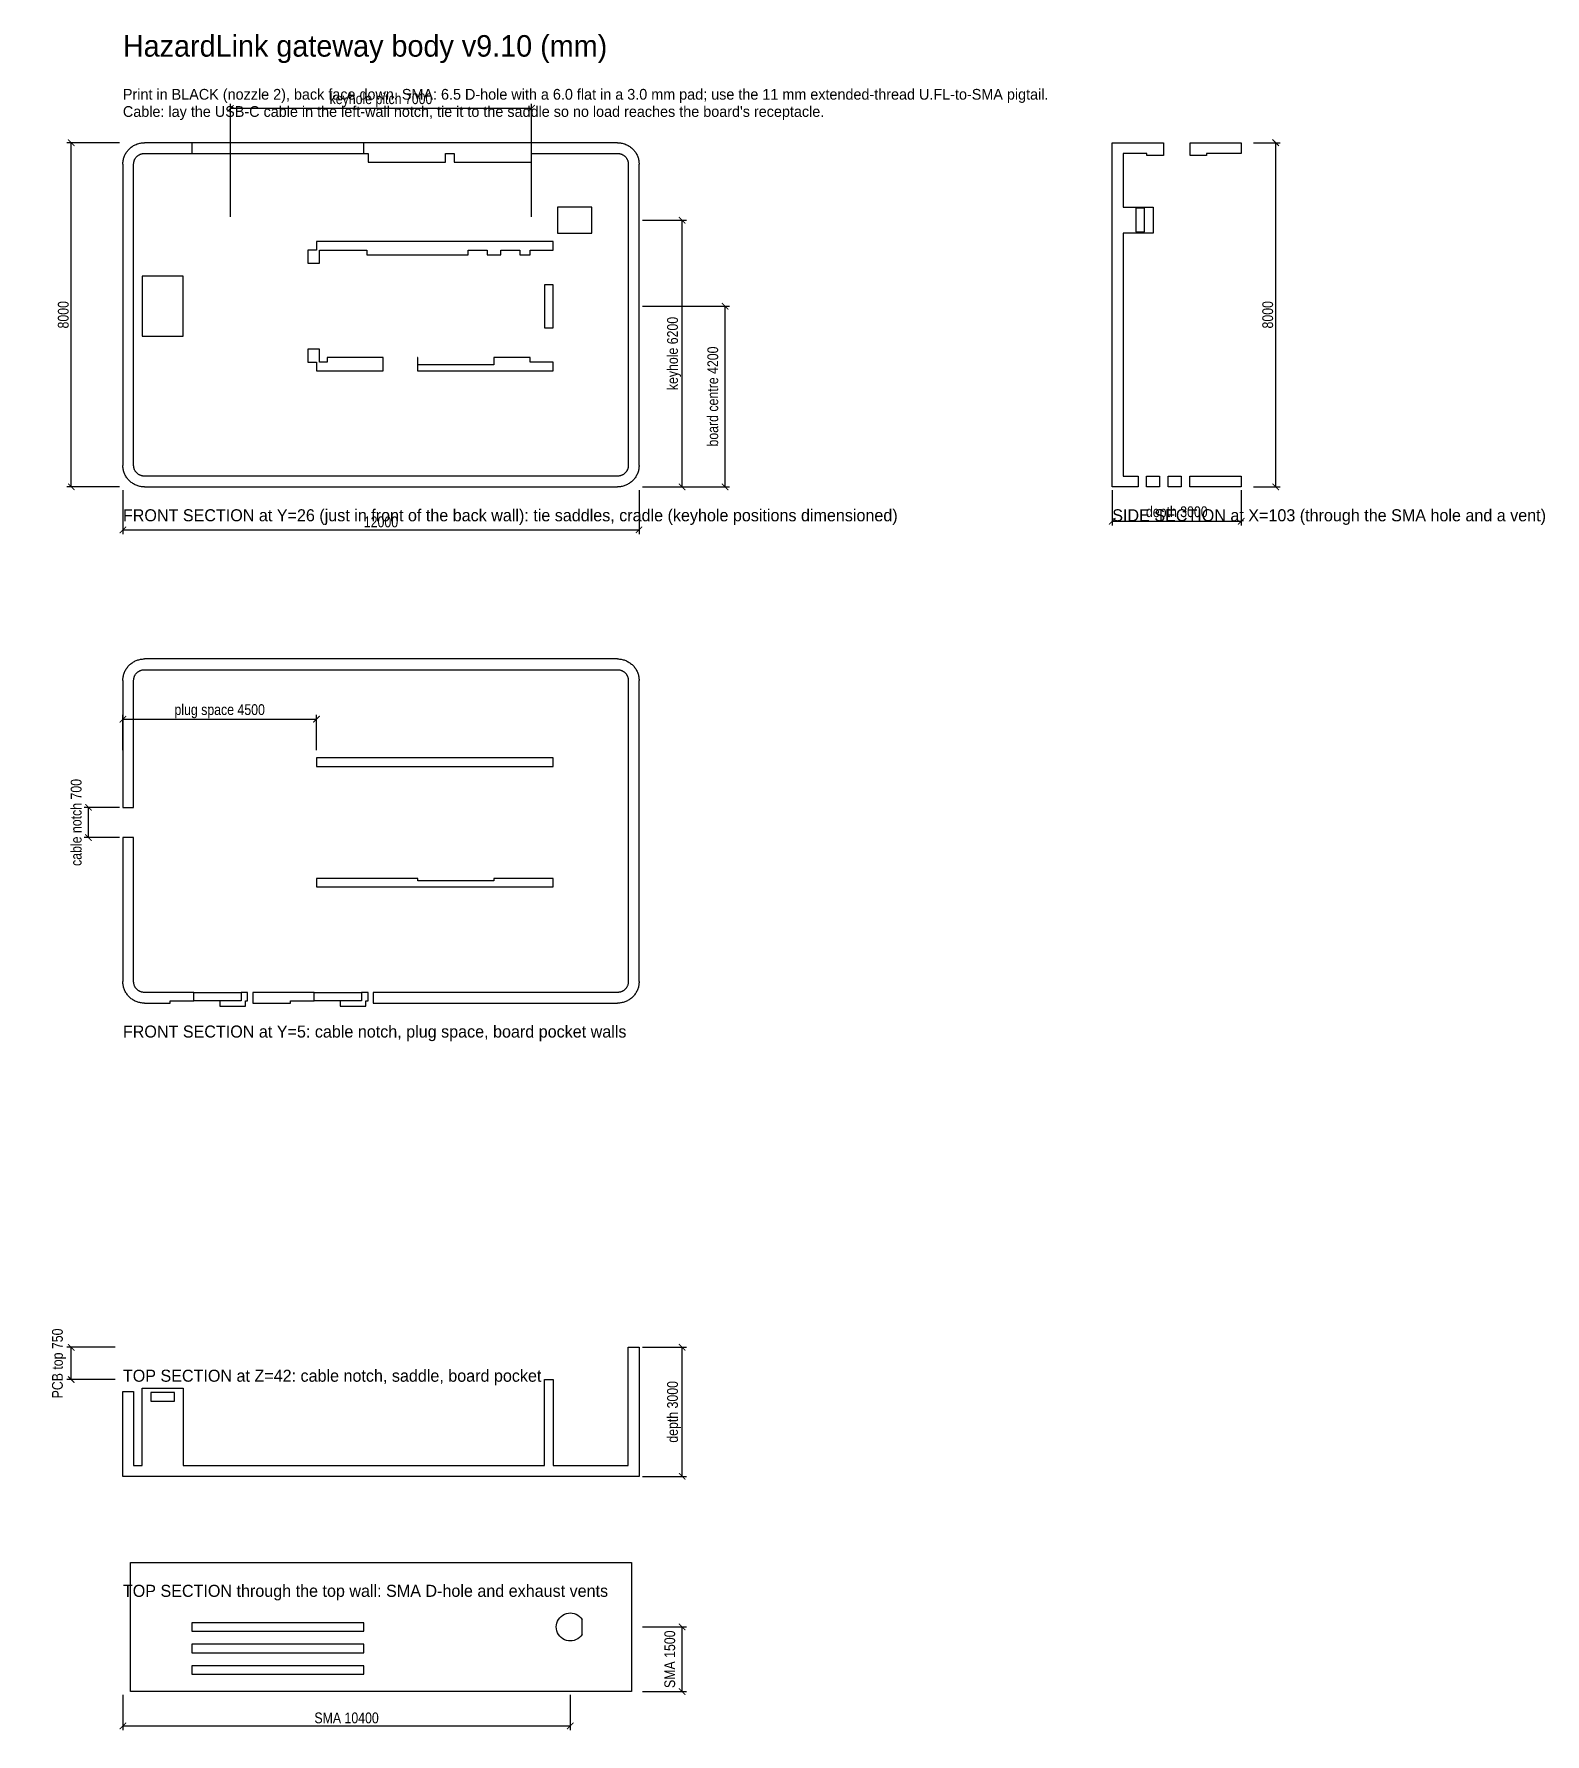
# Model space of a CAD drawing. Header units: metres. Extents: x -21 to 331, y -390 to 5.
import ezdxf

# ---------------------------------------------------------------- set-up
doc = ezdxf.new("R2010")
doc.units = ezdxf.units.M
for name, color, linetype in [('DIMS', 1, 'Continuous'), ('NOTES', 4, 'Continuous'), ('OUTLINE', 7, 'Continuous'), ('TEXT', 3, 'Continuous')]:
    doc.layers.add(name, color=color, linetype=linetype)
doc.styles.add('OpenSansCondensed-Light', font='OpenSansCondensed-Light.ttf')
doc.dimstyles.new('EZDXF', dxfattribs={"dimtxt": 0.25, "dimasz": 0.175, "dimexe": 0.375, "dimexo": 0.125, "dimgap": 0.1, "dimtad": 1, "dimlfac": 100, "dimzin": 12, "dimdsep": 46, "dimtxsty": 'OpenSansCondensed-Light', "dimblk": 'ARCHTICK', "dimcen": 2.5, "dimazin": 3, "dimtfac": 0.5, "dimtmove": 2, "dimatfit": 3})

# ---------------------------------------------------------------- blocks, each defined once
blk = doc.blocks.new('_ARCHTICK')
at = {"color": 0, "linetype": 'BYBLOCK', "const_width": 0.15}
blk.add_lwpolyline([(-0.5, -0.5), (0.5, 0.5)], dxfattribs=at)

msp = doc.modelspace()

# ---------------------------------------------------------------- linework, layer by layer
at = {"layer": 'OUTLINE'}
for p, q in [((16, -20), (5, -20)), ((5, -22.5), (16, -22.5)), ((16, -20), (16, -22.5)), ((56, -20), (16, -20)), ((16, -22.5), (56, -22.5)), ((56, -22.5), (56, -20)), ((115, -20), (56, -20)), ((56, -22.5), (57, -22.5)), ((57, -22.5), (57, -24.5)), ((75, -22.5), (77, -22.5)), ((75, -24.5), (75, -22.5)), ((77, -22.5), (77, -24.5)), ((95, -22.5), (115, -22.5)), ((95, -24.5), (95, -22.5)), ((230, -100), (230, -20)), ((230, -20), (241.9077, -20)), ((232.5, -22.5), (232.5, -35)), ((238.0718, -22.5), (232.5, -22.5)), ((238.0718, -23), (238.0718, -22.5)), ((241.9077, -23), (238.0718, -23)), ((241.9077, -20), (241.9077, -23)), ((248.0923, -20), (260, -20)), ((248.0923, -23), (248.0923, -20)), ((251.9282, -23), (248.0923, -23)), ((251.9282, -22.5), (251.9282, -23)), ((260, -22.5), (251.9282, -22.5)), ((260, -20), (260, -22.5)), ((0, -25), (0, -95)), ((2.5, -95), (2.5, -25)), ((57, -24.5), (75, -24.5)), ((77, -24.5), (95, -24.5)), ((117.5, -25), (117.5, -95)), ((120, -95), (120, -25)), ((109, -35), (101, -35)), ((101, -35), (101, -41)), ((109, -41), (109, -35)), ((232.5, -35), (239.5, -35)), ((235.5, -35.25), (235.5, -40.75)), ((237.5, -35.25), (235.5, -35.25)), ((237.5, -40.75), (237.5, -35.25)), ((239.5, -35), (239.5, -41)), ((100, -43), (45, -43)), ((45, -43), (45, -45)), ((100, -45), (100, -43)), ((101, -41), (109, -41)), ((232.5, -41), (232.5, -97.5)), ((239.5, -41), (232.5, -41)), ((235.5, -40.75), (237.5, -40.75)), ((43, -45), (43, -48)), ((45, -45), (43, -45)), ((45.7, -45), (56.71, -45)), ((45.7, -48), (45.7, -45)), ((56.71, -45), (56.71, -46.1)), ((56.71, -46.1), (80.25, -46.1)), ((80.25, -45), (84.65, -45)), ((80.25, -46.1), (80.25, -45)), ((84.65, -45), (84.65, -46.1)), ((84.65, -46.1), (87.87, -46.1)), ((87.87, -45), (92.27, -45)), ((87.87, -46.1), (87.87, -45)), ((92.27, -45), (92.27, -46.1)), ((92.27, -46.1), (94.7, -46.1)), ((94.7, -45), (100, -45)), ((94.7, -46.1), (94.7, -45)), ((14, -51), (4.5, -51)), ((4.5, -51), (4.5, -65)), ((14, -65), (14, -51)), ((43, -48), (45.7, -48)), ((100, -53), (98, -53)), ((98, -53), (98, -63)), ((100, -63), (100, -53)), ((98, -63), (100, -63)), ((4.5, -65), (14, -65)), ((43, -68), (43, -71)), ((45.7, -68), (43, -68)), ((43, -71), (45, -71)), ((45, -71), (45, -73)), ((45.7, -71), (45.7, -68)), ((47.5, -71), (45.7, -71)), ((47.5, -69.9), (47.5, -71)), ((60.5, -69.9), (47.5, -69.9)), ((60.5, -73), (60.5, -69.9)), ((68.5, -69.9), (68.5, -73)), ((68.6, -69.9), (68.5, -69.9)), ((68.6, -71.6), (68.6, -69.9)), ((86.2, -69.9), (86.2, -71.6)), ((94.7, -69.9), (86.2, -69.9)), ((94.7, -71), (94.7, -69.9)), ((100, -71), (94.7, -71)), ((100, -73), (100, -71)), ((45, -73), (60.5, -73)), ((68.5, -73), (100, -73)), ((86.2, -71.6), (68.6, -71.6)), ((115, -97.5), (5, -97.5)), ((232.5, -97.5), (236, -97.5)), ((236, -97.5), (236, -100)), ((238, -97.5), (241, -97.5)), ((238, -100), (238, -97.5)), ((241, -97.5), (241, -100)), ((243, -97.5), (246, -97.5)), ((243, -100), (243, -97.5)), ((246, -97.5), (246, -100)), ((248, -97.5), (260, -97.5)), ((248, -100), (248, -97.5)), ((260, -97.5), (260, -100)), ((5, -100), (115, -100)), ((236, -100), (230, -100)), ((241, -100), (238, -100)), ((246, -100), (243, -100)), ((260, -100), (248, -100)), ((115, -140), (5, -140)), ((0, -145), (0, -174.5)), ((2.5, -174.5), (2.5, -145)), ((5, -142.5), (115, -142.5)), ((117.5, -145), (117.5, -215)), ((120, -215), (120, -145)), ((100, -163), (45, -163)), ((45, -163), (45, -165)), ((45, -165), (100, -165)), ((100, -165), (100, -163)), ((0, -174.5), (2.5, -174.5)), ((0, -181.5), (0, -215)), ((2.5, -181.5), (0, -181.5)), ((2.5, -215), (2.5, -181.5)), ((68.6, -191), (45, -191)), ((45, -191), (45, -193)), ((45, -193), (100, -193)), ((68.6, -191.6), (68.6, -191)), ((86.2, -191.6), (68.6, -191.6)), ((86.2, -191), (86.2, -191.6)), ((100, -191), (86.2, -191)), ((100, -193), (100, -191)), ((16.5, -217.5), (5, -217.5)), ((5, -220), (11, -220)), ((11, -219.5), (16.5, -219.5)), ((11, -220), (11, -219.5)), ((16.5, -217.5), (27.5, -217.5)), ((16.5, -219.5), (16.5, -217.5)), ((22.5, -219.5), (16.5, -219.5)), ((22.5, -219.49), (22.5, -219.5)), ((27.5, -219.49), (22.5, -219.49)), ((22.5, -219.5), (22.5, -220.6971)), ((22.5, -220.6971), (28.5, -220.6971)), ((27.5, -217.5), (27.5, -219.49)), ((29, -217.5), (27.5, -217.5)), ((28.5, -219.5), (29, -219.5)), ((28.5, -220.6971), (28.5, -219.5)), ((29, -219.5), (29, -217.5)), ((30.2, -217.5), (30.2, -220)), ((44.5, -217.5), (30.2, -217.5)), ((30.2, -220), (39, -220)), ((39, -219.5), (44.5, -219.5)), ((39, -220), (39, -219.5)), ((44.5, -217.5), (55.5, -217.5)), ((44.5, -219.5), (44.5, -217.5)), ((50.5, -219.5), (44.5, -219.5)), ((50.5, -219.49), (50.5, -219.5)), ((55.5, -219.49), (50.5, -219.49)), ((50.5, -219.5), (50.5, -220.6971)), ((50.5, -220.6971), (56.5, -220.6971)), ((55.5, -217.5), (55.5, -219.49)), ((57, -217.5), (55.5, -217.5)), ((56.5, -219.5), (57, -219.5)), ((56.5, -220.6971), (56.5, -219.5)), ((57, -219.5), (57, -217.5)), ((58.2, -217.5), (58.2, -220)), ((115, -217.5), (58.2, -217.5)), ((58.2, -220), (115, -220)), ((117.5, -300), (120, -300)), ((117.5, -327.5), (117.5, -300)), ((120, -300), (120, -330)), ((98, -307.5), (100, -307.5)), ((98, -327.5), (98, -307.5)), ((100, -307.5), (100, -327.5)), ((0, -310.3), (2.5, -310.3)), ((0, -330), (0, -310.3)), ((2.5, -310.3), (2.5, -327.5)), ((4.5, -309.5), (14, -309.5)), ((4.5, -327.5), (4.5, -309.5)), ((12, -310.5), (6.5, -310.5)), ((6.5, -310.5), (6.5, -312.5)), ((12, -312.5), (12, -310.5)), ((14, -309.5), (14, -327.5)), ((6.5, -312.5), (12, -312.5)), ((2.5, -327.5), (4.5, -327.5)), ((14, -327.5), (98, -327.5)), ((100, -327.5), (117.5, -327.5)), ((120, -330), (0, -330)), ((1.7504, -380), (1.7504, -350)), ((1.7504, -350), (118.2496, -350)), ((118.2496, -350), (118.2496, -380)), ((106.75, -366.7321), (106.75, -363.2679)), ((16, -364), (16, -366)), ((56, -364), (16, -364)), ((16, -366), (56, -366)), ((56, -366), (56, -364)), ((16, -369), (16, -371)), ((56, -369), (16, -369)), ((16, -371), (56, -371)), ((56, -371), (56, -369)), ((16, -374), (16, -376)), ((56, -374), (16, -374)), ((56, -376), (56, -374)), ((16, -376), (56, -376)), ((118.2496, -380), (1.7504, -380))]:
    msp.add_line(p, q, dxfattribs=at)
for points in [[(0, -25), (0.0048, -24.7819), (0.019, -24.5642), (0.0428, -24.3474), (0.076, -24.1318), (0.1185, -23.9178), (0.1704, -23.7059), (0.2314, -23.4965), (0.3015, -23.2899), (0.3806, -23.0866), (0.4685, -22.8869), (0.5649, -22.6913), (0.6699, -22.5), (0.783, -22.3135), (0.9042, -22.1321), (1.0332, -21.9562), (1.1698, -21.7861), (1.3136, -21.622), (1.4645, -21.4645), (1.622, -21.3136), (1.7861, -21.1698), (1.9562, -21.0332), (2.1321, -20.9042), (2.3135, -20.783), (2.5, -20.6699), (2.6913, -20.5649), (2.8869, -20.4685), (3.0866, -20.3806), (3.2899, -20.3015), (3.4965, -20.2314), (3.7059, -20.1704), (3.9178, -20.1185), (4.1318, -20.076), (4.3474, -20.0428), (4.5642, -20.019), (4.7819, -20.0048), (5, -20)], [(2.5, -25), (2.5024, -24.891), (2.5095, -24.7821), (2.5214, -24.6737), (2.538, -24.5659), (2.5593, -24.4589), (2.5852, -24.353), (2.6157, -24.2482), (2.6508, -24.1449), (2.6903, -24.0433), (2.7342, -23.9435), (2.7825, -23.8456), (2.8349, -23.75), (2.8915, -23.6568), (2.9521, -23.5661), (3.0166, -23.4781), (3.0849, -23.393), (3.1568, -23.311), (3.2322, -23.2322), (3.311, -23.1568), (3.393, -23.0849), (3.4781, -23.0166), (3.5661, -22.9521), (3.6568, -22.8915), (3.75, -22.8349), (3.8456, -22.7825), (3.9435, -22.7342), (4.0433, -22.6903), (4.1449, -22.6508), (4.2482, -22.6157), (4.353, -22.5852), (4.4589, -22.5593), (4.5659, -22.538), (4.6737, -22.5214), (4.7821, -22.5095), (4.891, -22.5024), (5, -22.5)], [(115, -20), (115.2181, -20.0048), (115.4358, -20.019), (115.6526, -20.0428), (115.8682, -20.076), (116.0822, -20.1185), (116.2941, -20.1704), (116.5035, -20.2314), (116.7101, -20.3015), (116.9134, -20.3806), (117.1131, -20.4685), (117.3087, -20.5649), (117.5, -20.6699), (117.6865, -20.783), (117.8679, -20.9042), (118.0438, -21.0332), (118.2139, -21.1698), (118.378, -21.3136), (118.5355, -21.4645), (118.6864, -21.622), (118.8302, -21.7861), (118.9668, -21.9562), (119.0958, -22.1321), (119.217, -22.3135), (119.3301, -22.5), (119.4351, -22.6913), (119.5315, -22.8869), (119.6194, -23.0866), (119.6985, -23.2899), (119.7686, -23.4965), (119.8296, -23.7059), (119.8815, -23.9178), (119.924, -24.1318), (119.9572, -24.3474), (119.981, -24.5642), (119.9952, -24.7819), (120, -25)], [(115, -22.5), (115.109, -22.5024), (115.2179, -22.5095), (115.3263, -22.5214), (115.4341, -22.538), (115.5411, -22.5593), (115.647, -22.5852), (115.7518, -22.6157), (115.8551, -22.6508), (115.9567, -22.6903), (116.0565, -22.7342), (116.1544, -22.7825), (116.25, -22.8349), (116.3432, -22.8915), (116.4339, -22.9521), (116.5219, -23.0166), (116.607, -23.0849), (116.689, -23.1568), (116.7678, -23.2322), (116.8432, -23.311), (116.9151, -23.393), (116.9834, -23.4781), (117.0479, -23.5661), (117.1085, -23.6568), (117.1651, -23.75), (117.2175, -23.8456), (117.2658, -23.9435), (117.3097, -24.0433), (117.3492, -24.1449), (117.3843, -24.2482), (117.4148, -24.353), (117.4407, -24.4589), (117.462, -24.5659), (117.4786, -24.6737), (117.4905, -24.7821), (117.4976, -24.891), (117.5, -25)], [(5, -100), (4.7819, -99.9952), (4.5642, -99.981), (4.3474, -99.9572), (4.1318, -99.924), (3.9178, -99.8815), (3.7059, -99.8296), (3.4965, -99.7686), (3.2899, -99.6985), (3.0866, -99.6194), (2.8869, -99.5315), (2.6913, -99.4351), (2.5, -99.3301), (2.3135, -99.217), (2.1321, -99.0958), (1.9562, -98.9668), (1.7861, -98.8302), (1.622, -98.6864), (1.4645, -98.5355), (1.3136, -98.378), (1.1698, -98.2139), (1.0332, -98.0438), (0.9042, -97.8679), (0.783, -97.6865), (0.6699, -97.5), (0.5649, -97.3087), (0.4685, -97.1131), (0.3806, -96.9134), (0.3015, -96.7101), (0.2314, -96.5035), (0.1704, -96.2941), (0.1185, -96.0822), (0.076, -95.8682), (0.0428, -95.6526), (0.019, -95.4358), (0.0048, -95.2181), (0, -95)], [(5, -97.5), (4.891, -97.4976), (4.7821, -97.4905), (4.6737, -97.4786), (4.5659, -97.462), (4.4589, -97.4407), (4.353, -97.4148), (4.2482, -97.3843), (4.1449, -97.3492), (4.0433, -97.3097), (3.9435, -97.2658), (3.8456, -97.2175), (3.75, -97.1651), (3.6568, -97.1085), (3.5661, -97.0479), (3.4781, -96.9834), (3.393, -96.9151), (3.311, -96.8432), (3.2322, -96.7678), (3.1568, -96.689), (3.0849, -96.607), (3.0166, -96.5219), (2.9521, -96.4339), (2.8915, -96.3432), (2.8349, -96.25), (2.7825, -96.1544), (2.7342, -96.0565), (2.6903, -95.9567), (2.6508, -95.8551), (2.6157, -95.7518), (2.5852, -95.647), (2.5593, -95.5411), (2.538, -95.4341), (2.5214, -95.3263), (2.5095, -95.2179), (2.5024, -95.109), (2.5, -95)], [(120, -95), (119.9952, -95.2181), (119.981, -95.4358), (119.9572, -95.6526), (119.924, -95.8682), (119.8815, -96.0822), (119.8296, -96.2941), (119.7686, -96.5035), (119.6985, -96.7101), (119.6194, -96.9134), (119.5315, -97.1131), (119.4351, -97.3087), (119.3301, -97.5), (119.217, -97.6865), (119.0958, -97.8679), (118.9668, -98.0438), (118.8302, -98.2139), (118.6864, -98.378), (118.5355, -98.5355), (118.378, -98.6864), (118.2139, -98.8302), (118.0438, -98.9668), (117.8679, -99.0958), (117.6865, -99.217), (117.5, -99.3301), (117.3087, -99.4351), (117.1131, -99.5315), (116.9134, -99.6194), (116.7101, -99.6985), (116.5035, -99.7686), (116.2941, -99.8296), (116.0822, -99.8815), (115.8682, -99.924), (115.6526, -99.9572), (115.4358, -99.981), (115.2181, -99.9952), (115, -100)], [(117.5, -95), (117.4976, -95.109), (117.4905, -95.2179), (117.4786, -95.3263), (117.462, -95.4341), (117.4407, -95.5411), (117.4148, -95.647), (117.3843, -95.7518), (117.3492, -95.8551), (117.3097, -95.9567), (117.2658, -96.0565), (117.2175, -96.1544), (117.1651, -96.25), (117.1085, -96.3432), (117.0479, -96.4339), (116.9834, -96.5219), (116.9151, -96.607), (116.8432, -96.689), (116.7678, -96.7678), (116.689, -96.8432), (116.607, -96.9151), (116.5219, -96.9834), (116.4339, -97.0479), (116.3432, -97.1085), (116.25, -97.1651), (116.1544, -97.2175), (116.0565, -97.2658), (115.9567, -97.3097), (115.8551, -97.3492), (115.7518, -97.3843), (115.647, -97.4148), (115.5411, -97.4407), (115.4341, -97.462), (115.3263, -97.4786), (115.2179, -97.4905), (115.109, -97.4976), (115, -97.5)], [(0, -145), (0.0048, -144.7819), (0.019, -144.5642), (0.0428, -144.3474), (0.076, -144.1318), (0.1185, -143.9178), (0.1704, -143.7059), (0.2314, -143.4965), (0.3015, -143.2899), (0.3806, -143.0866), (0.4685, -142.8869), (0.5649, -142.6913), (0.6699, -142.5), (0.783, -142.3135), (0.9042, -142.1321), (1.0332, -141.9562), (1.1698, -141.7861), (1.3136, -141.622), (1.4645, -141.4645), (1.622, -141.3136), (1.7861, -141.1698), (1.9562, -141.0332), (2.1321, -140.9042), (2.3135, -140.783), (2.5, -140.6699), (2.6913, -140.5649), (2.8869, -140.4685), (3.0866, -140.3806), (3.2899, -140.3015), (3.4965, -140.2314), (3.7059, -140.1704), (3.9178, -140.1185), (4.1318, -140.076), (4.3474, -140.0428), (4.5642, -140.019), (4.7819, -140.0048), (5, -140)], [(115, -140), (115.2181, -140.0048), (115.4358, -140.019), (115.6526, -140.0428), (115.8682, -140.076), (116.0822, -140.1185), (116.2941, -140.1704), (116.5035, -140.2314), (116.7101, -140.3015), (116.9134, -140.3806), (117.1131, -140.4685), (117.3087, -140.5649), (117.5, -140.6699), (117.6865, -140.783), (117.8679, -140.9042), (118.0438, -141.0332), (118.2139, -141.1698), (118.378, -141.3136), (118.5355, -141.4645), (118.6864, -141.622), (118.8302, -141.7861), (118.9668, -141.9562), (119.0958, -142.1321), (119.217, -142.3135), (119.3301, -142.5), (119.4351, -142.6913), (119.5315, -142.8869), (119.6194, -143.0866), (119.6985, -143.2899), (119.7686, -143.4965), (119.8296, -143.7059), (119.8815, -143.9178), (119.924, -144.1318), (119.9572, -144.3474), (119.981, -144.5642), (119.9952, -144.7819), (120, -145)], [(2.5, -145), (2.5024, -144.891), (2.5095, -144.7821), (2.5214, -144.6737), (2.538, -144.5659), (2.5593, -144.4589), (2.5852, -144.353), (2.6157, -144.2482), (2.6508, -144.1449), (2.6903, -144.0433), (2.7342, -143.9435), (2.7825, -143.8456), (2.8349, -143.75), (2.8915, -143.6568), (2.9521, -143.5661), (3.0166, -143.4781), (3.0849, -143.393), (3.1568, -143.311), (3.2322, -143.2322), (3.311, -143.1568), (3.393, -143.0849), (3.4781, -143.0166), (3.5661, -142.9521), (3.6568, -142.8915), (3.75, -142.8349), (3.8456, -142.7825), (3.9435, -142.7342), (4.0433, -142.6903), (4.1449, -142.6508), (4.2482, -142.6157), (4.353, -142.5852), (4.4589, -142.5593), (4.5659, -142.538), (4.6737, -142.5214), (4.7821, -142.5095), (4.891, -142.5024), (5, -142.5)], [(115, -142.5), (115.109, -142.5024), (115.2179, -142.5095), (115.3263, -142.5214), (115.4341, -142.538), (115.5411, -142.5593), (115.647, -142.5852), (115.7518, -142.6157), (115.8551, -142.6508), (115.9567, -142.6903), (116.0565, -142.7342), (116.1544, -142.7825), (116.25, -142.8349), (116.3432, -142.8915), (116.4339, -142.9521), (116.5219, -143.0166), (116.607, -143.0849), (116.689, -143.1568), (116.7678, -143.2322), (116.8432, -143.311), (116.9151, -143.393), (116.9834, -143.4781), (117.0479, -143.5661), (117.1085, -143.6568), (117.1651, -143.75), (117.2175, -143.8456), (117.2658, -143.9435), (117.3097, -144.0433), (117.3492, -144.1449), (117.3843, -144.2482), (117.4148, -144.353), (117.4407, -144.4589), (117.462, -144.5659), (117.4786, -144.6737), (117.4905, -144.7821), (117.4976, -144.891), (117.5, -145)], [(5, -220), (4.7819, -219.9952), (4.5642, -219.981), (4.3474, -219.9572), (4.1318, -219.924), (3.9178, -219.8815), (3.7059, -219.8296), (3.4965, -219.7686), (3.2899, -219.6985), (3.0866, -219.6194), (2.8869, -219.5315), (2.6913, -219.4351), (2.5, -219.3301), (2.3135, -219.217), (2.1321, -219.0958), (1.9562, -218.9668), (1.7861, -218.8302), (1.622, -218.6864), (1.4645, -218.5355), (1.3136, -218.378), (1.1698, -218.2139), (1.0332, -218.0438), (0.9042, -217.8679), (0.783, -217.6865), (0.6699, -217.5), (0.5649, -217.3087), (0.4685, -217.1131), (0.3806, -216.9134), (0.3015, -216.7101), (0.2314, -216.5035), (0.1704, -216.2941), (0.1185, -216.0822), (0.076, -215.8682), (0.0428, -215.6526), (0.019, -215.4358), (0.0048, -215.2181), (0, -215)], [(5, -217.5), (4.891, -217.4976), (4.7821, -217.4905), (4.6737, -217.4786), (4.5659, -217.462), (4.4589, -217.4407), (4.353, -217.4148), (4.2482, -217.3843), (4.1449, -217.3492), (4.0433, -217.3097), (3.9435, -217.2658), (3.8456, -217.2175), (3.75, -217.1651), (3.6568, -217.1085), (3.5661, -217.0479), (3.4781, -216.9834), (3.393, -216.9151), (3.311, -216.8432), (3.2322, -216.7678), (3.1568, -216.689), (3.0849, -216.607), (3.0166, -216.5219), (2.9521, -216.4339), (2.8915, -216.3432), (2.8349, -216.25), (2.7825, -216.1544), (2.7342, -216.0565), (2.6903, -215.9567), (2.6508, -215.8551), (2.6157, -215.7518), (2.5852, -215.647), (2.5593, -215.5411), (2.538, -215.4341), (2.5214, -215.3263), (2.5095, -215.2179), (2.5024, -215.109), (2.5, -215)], [(120, -215), (119.9952, -215.2181), (119.981, -215.4358), (119.9572, -215.6526), (119.924, -215.8682), (119.8815, -216.0822), (119.8296, -216.2941), (119.7686, -216.5035), (119.6985, -216.7101), (119.6194, -216.9134), (119.5315, -217.1131), (119.4351, -217.3087), (119.3301, -217.5), (119.217, -217.6865), (119.0958, -217.8679), (118.9668, -218.0438), (118.8302, -218.2139), (118.6864, -218.378), (118.5355, -218.5355), (118.378, -218.6864), (118.2139, -218.8302), (118.0438, -218.9668), (117.8679, -219.0958), (117.6865, -219.217), (117.5, -219.3301), (117.3087, -219.4351), (117.1131, -219.5315), (116.9134, -219.6194), (116.7101, -219.6985), (116.5035, -219.7686), (116.2941, -219.8296), (116.0822, -219.8815), (115.8682, -219.924), (115.6526, -219.9572), (115.4358, -219.981), (115.2181, -219.9952), (115, -220)], [(117.5, -215), (117.4976, -215.109), (117.4905, -215.2179), (117.4786, -215.3263), (117.462, -215.4341), (117.4407, -215.5411), (117.4148, -215.647), (117.3843, -215.7518), (117.3492, -215.8551), (117.3097, -215.9567), (117.2658, -216.0565), (117.2175, -216.1544), (117.1651, -216.25), (117.1085, -216.3432), (117.0479, -216.4339), (116.9834, -216.5219), (116.9151, -216.607), (116.8432, -216.689), (116.7678, -216.7678), (116.689, -216.8432), (116.607, -216.9151), (116.5219, -216.9834), (116.4339, -217.0479), (116.3432, -217.1085), (116.25, -217.1651), (116.1544, -217.2175), (116.0565, -217.2658), (115.9567, -217.3097), (115.8551, -217.3492), (115.7518, -217.3843), (115.647, -217.4148), (115.5411, -217.4407), (115.4341, -217.462), (115.3263, -217.4786), (115.2179, -217.4905), (115.109, -217.4976), (115, -217.5)], [(106.75, -366.7321), (106.4744, -367.107), (106.1482, -367.4388), (105.7778, -367.7206), (105.3711, -367.9466), (104.9362, -368.1122), (104.4821, -368.214), (104.0181, -368.2499), (103.5538, -368.2192), (103.0986, -368.1225), (102.6619, -367.9618), (102.2526, -367.7403), (101.8792, -367.4627), (101.5492, -367.1345), (101.2695, -366.7626), (101.0458, -366.3546), (100.8826, -365.9188), (100.7833, -365.4642), (100.75, -365), (100.7833, -364.5358), (100.8826, -364.0812), (101.0458, -363.6454), (101.2695, -363.2374), (101.5492, -362.8655), (101.8792, -362.5373), (102.2526, -362.2597), (102.6619, -362.0382), (103.0986, -361.8775), (103.5538, -361.7808), (104.0181, -361.7501), (104.4821, -361.786), (104.9362, -361.8878), (105.3711, -362.0534), (105.7778, -362.2794), (106.1482, -362.5612), (106.4744, -362.893), (106.75, -363.2679)]]:
    msp.add_lwpolyline(points, dxfattribs=at)

# ---------------------------------------------------------------- texts
at = {"layer": 'NOTES'}
for s, p in [('Print in BLACK (nozzle 2), back face down. SMA: 6.5 D-hole with a 6.0 flat in a 3.0 mm pad; use the 11 mm extended-thread U.FL-to-SMA pigtail.', (0, -10)), ("Cable: lay the USB-C cable in the left-wall notch, tie it to the saddle so no load reaches the board's receptacle.", (0, -14))]:
    msp.add_text(s, height=2.5, dxfattribs=at).set_placement(p)
at = {"layer": 'TEXT'}
for s, height, p in [('HazardLink gateway body v9.10 (mm)', 5, (0, 0)), ('FRONT SECTION at Y=26 (just in front of the back wall): tie saddles, cradle (keyhole positions dimensioned)', 2.8, (0, -108)), ('SIDE SECTION at X=103 (through the SMA hole and a vent)', 2.8, (230, -108)), ('FRONT SECTION at Y=5: cable notch, plug space, board pocket walls', 2.8, (0, -228)), ('TOP SECTION at Z=42: cable notch, saddle, board pocket', 2.8, (0, -308)), ('TOP SECTION through the top wall: SMA D-hole and exhaust vents', 2.8, (0, -358))]:
    msp.add_text(s, height=height, dxfattribs=at).set_placement(p)

# ---------------------------------------------------------------- dimensions: what is measured, and where the dimension line sits
at = {"layer": 'DIMS'}
for base, p1, p2, text in [((25, -12), (25, -38), (95, -38), 'keyhole pitch <>'), ((230, -108), (230, -100), (260, -100), 'depth <>'), ((0, -154), (0, -162), (45, -162), 'plug space <>'), ((0, -388), (0, -380), (104, -380), 'SMA <>')]:
    msp.add_linear_dim(base=base, p1=p1, p2=p2, text=text, dimstyle='EZDXF', override={"dimtxt": 2.5, "dimasz": 1.5, "dimexe": 1, "dimexo": 0.8, "dimgap": 0.6, "dimdec": 1}, dxfattribs=at).render()
for base, p1, p2 in [((-12, -100), (0, -100), (0, -20)), ((268, -100), (262, -100), (262, -20))]:
    msp.add_linear_dim(base=base, p1=p1, p2=p2, angle=90, dimstyle='EZDXF', override={"dimtxt": 2.5, "dimasz": 1.5, "dimexe": 1, "dimexo": 0.8, "dimgap": 0.6, "dimdec": 1}, dxfattribs=at).render()
for base, p1, p2, text in [((130, -100), (120, -100), (120, -38), 'keyhole <>'), ((140, -100), (120, -100), (120, -58), 'board centre <>'), ((-8, -181.5), (0, -181.5), (0, -174.5), 'cable notch <>'), ((-12, -307.5), (-1, -307.5), (-1, -300), 'PCB top <>'), ((130, -330), (120, -330), (120, -300), 'depth <>'), ((130, -380), (120, -380), (120, -365), 'SMA <>')]:
    msp.add_linear_dim(base=base, p1=p1, p2=p2, angle=90, text=text, dimstyle='EZDXF', override={"dimtxt": 2.5, "dimasz": 1.5, "dimexe": 1, "dimexo": 0.8, "dimgap": 0.6, "dimdec": 1}, dxfattribs=at).render()
msp.add_linear_dim(base=(0, -110), p1=(0, -100), p2=(120, -100), dimstyle='EZDXF', override={"dimtxt": 2.5, "dimasz": 1.5, "dimexe": 1, "dimexo": 0.8, "dimgap": 0.6, "dimdec": 1}, dxfattribs=at).render()

doc.saveas('drawing.dxf')
